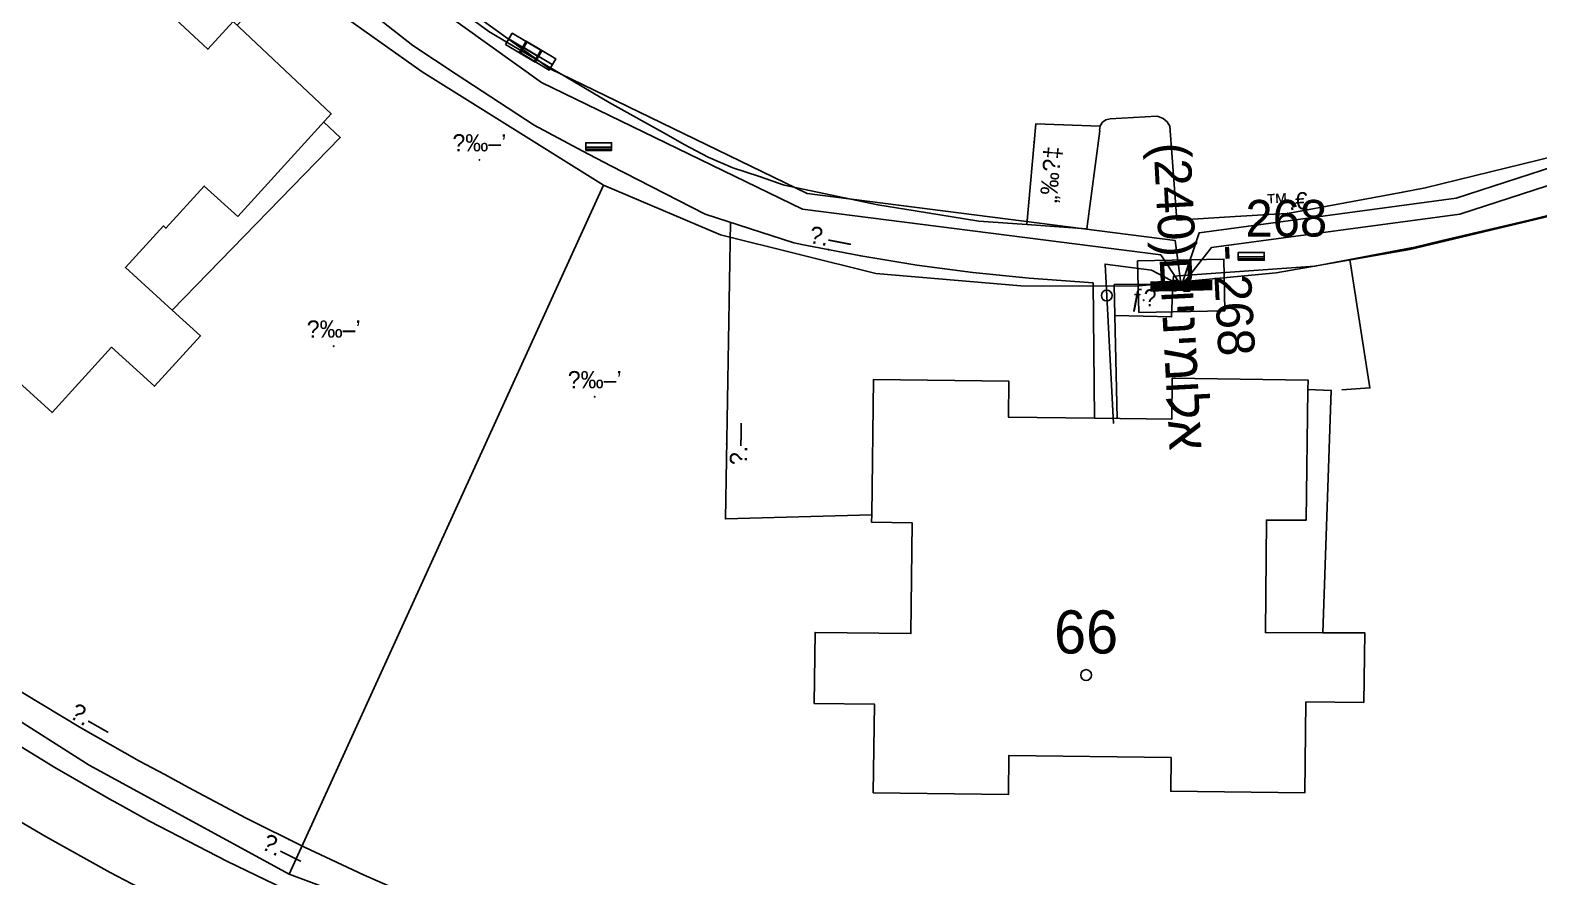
# Model space of a CAD drawing. Header units: metres. Extents: x 218299 to 220222, y 572714 to 574340.
# Drawn here: x 219449.9 to 219519.9, y 573655.2 to 573694.5 of the extents above; entities that cross this region are included whole.
import ezdxf
from ezdxf.enums import TextEntityAlignment as Align

# ---------------------------------------------------------------- set-up
doc = ezdxf.new("R2010")
doc.units = ezdxf.units.M
doc.header["$MEASUREMENT"] = 0
for name, color, linetype in [('1602', 44, 'Continuous'), ('1603', 44, 'Continuous'), ('6091', 102, 'CABLEUNDEXIST03'), ('6151', 102, 'CABLEUNDEXIST03'), ('6241', 7, 'Continuous'), ('6910', 102, 'Continuous'), ('A_POINTS', 2, 'Continuous'), ('M2200', 253, 'Continuous'), ('M2401', 7, 'Continuous'), ('M2404', 7, 'Continuous'), ('M2407', 253, 'Continuous'), ('M2412', 253, 'Continuous'), ('M2430', 253, 'Continuous'), ('M2601', 253, 'Continuous'), ('M2605', 253, 'Continuous'), ('M2804', 253, 'Continuous'), ('M4903', 253, 'Continuous'), ('M5202', 253, 'Continuous')]:
    doc.layers.add(name, color=color, linetype=linetype)
doc.styles.add('HEBTXT', font='HEBTXT')
doc.styles.add('MAVAT_HEBTXT', font='HEBTXT')
doc.linetypes.add('CABLEUNDEXIST03', pattern='A,3.5,[222,elecad.shx,S=0.01,R=0,X=0,Y=0],1.5', length=5)

# ---------------------------------------------------------------- blocks, each defined once
blk = doc.blocks.new('6910')
at = {"layer": 'A_POINTS'}
blk.add_circle((0, 0), 0.25, dxfattribs=at)
at = {"color": 0, "style": 'HEBTXT', "flags": 1}
blk.add_attdef('CODE', (-2.918, 6.399), '', height=1.7, dxfattribs=at)
at = {"color": 0, "style": 'HEBTXT'}
for tag, p in [('PATH', (0.169, 4.708)), ('HTCH', (0.169, 2.708))]:
    blk.add_attdef(tag, text='', height=1.7, dxfattribs=at).set_placement(p, align=Align.MIDDLE_CENTER)
blk = doc.blocks.new('6241')
at = {"color": 0}
blk.add_lwpolyline([(-2, -1.2), (2, -1.2), (2, 1.2), (-2, 1.2)], close=True, dxfattribs=at)
blk.add_lwpolyline([(-2, -1.2), (2, -1.2), (2, 1.2), (-2, 1.2)], close=True, dxfattribs=at)
at = {"color": 0, "const_width": 0.48}
blk.add_lwpolyline([(-1.44, 0), (1.44, 0)], dxfattribs=at)
blk.add_lwpolyline([(-1.44, 0), (1.44, 0)], dxfattribs=at)
at = {"color": 0, "style": 'HEBTXT'}
blk.add_attdef('PIL_NAME', (2.42, 1.776), '', height=1.7, dxfattribs=at)
at = {"color": 0, "style": 'HEBTXT', "flags": 1}
for tag, p in [('TYPE', (2.43, -0.61)), ('MAP_TYPE', (2.423, -2.677))]:
    blk.add_attdef(tag, p, '', height=1.7, dxfattribs=at)
blk = doc.blocks.new('1603')
at = {"layer": 'A_POINTS'}
blk.add_circle((0, 0), 0.25, dxfattribs=at)
at = {"color": 0, "style": 'HEBTXT'}
blk.add_attdef('PARCEL_NUM', text='', height=2, dxfattribs=at).set_placement((0, 1), align=Align.CENTER)
at = {"color": 0, "style": 'HEBTXT', "flags": 1}
blk.add_attdef('LOT_NUM', text='', height=2, dxfattribs=at).set_placement((0, -2.5), align=Align.CENTER)
blk = doc.blocks.new('M2804')
blk.add_circle((0, 0), 0.025)
at = {"style": 'MAVAT_HEBTXT'}
blk.add_attdef('NAME', text='', height=0.8, dxfattribs=at).set_placement((0, 1.59), align=Align.MIDDLE)
blk = doc.blocks.new('M5202')
blk.add_lwpolyline([(-2, -0.53), (2, -0.53), (2, 0.67), (-2, 0.67)], close=True)
for points in [[(-2, 0), (2, 0)], [(-2, -0.33), (2, -0.33)]]:
    blk.add_lwpolyline(points)
at = {"style": 'MAVAT_HEBTXT', "flags": 1}
for tag, p in [('MARK', (0, 1.92)), ('HEIGHT', (0, -1.78)), ('NAME', (0, -4.35))]:
    blk.add_attdef(tag, text='', height=0.8, dxfattribs=at).set_placement(p, align=Align.MIDDLE)
blk = doc.blocks.new('M2404')
blk.add_circle((0, 0), 0.025)
at = {"style": 'MAVAT_HEBTXT'}
blk.add_attdef('NAME', text='', height=0.8, dxfattribs=at).set_placement((0, 1.59), align=Align.MIDDLE)
blk = doc.blocks.new('M2412')
blk.add_circle((0, 0), 0.025)
at = {"style": 'MAVAT_HEBTXT'}
blk.add_attdef('NAME', text='', height=0.8, dxfattribs=at).set_placement((0, 1.59), align=Align.MIDDLE)
blk = doc.blocks.new('M2430')
blk.add_circle((0, 0), 0.025)
at = {"style": 'MAVAT_HEBTXT'}
blk.add_attdef('NAME', text='', height=0.8, dxfattribs=at).set_placement((0, 1.25), align=Align.MIDDLE)
blk = doc.blocks.new('M2605')
blk.add_circle((0, 0), 0.025)
at = {"style": 'MAVAT_HEBTXT'}
blk.add_attdef('NAME', text='', height=0.8, dxfattribs=at).set_placement((0, 1.59), align=Align.MIDDLE)
blk = doc.blocks.new('M4903')
blk.add_lwpolyline([(-1.6, -0.59), (1.6, -0.59), (1.6, 0.62), (-1.6, 0.62)], close=True)
for points in [[(-1.57, 0), (1.57, 0)], [(0, 0.62), (0, -0.59)]]:
    blk.add_lwpolyline(points)
at = {"style": 'MAVAT_HEBTXT', "flags": 1}
for tag, p in [('MARK', (0, 1.87)), ('IL', (0, -6.97))]:
    blk.add_attdef(tag, text='', height=0.8, dxfattribs=at).set_placement(p, align=Align.MIDDLE)
at = {"style": 'MAVAT_HEBTXT'}
for tag, p in [('HEIGHT', (0, -1.84)), ('NAME', (0, -4.41))]:
    blk.add_attdef(tag, text='', height=0.8, dxfattribs=at).set_placement(p, align=Align.MIDDLE)
blk = doc.blocks.new('111')
at = {"layer": 'M2200'}
blk.add_polyline3d([(219449.291, 573704.354, 615.705), (219453.881, 573700.109, 615.705), (219452.635, 573698.751, 615.742), (219458.18, 573693.59, 615.705), (219459.35, 573694.877, 615.78), (219463.908, 573690.59, 615.78), (219459.564, 573685.83, 615.78), (219458.011, 573687.241, 615.78), (219456.233, 573685.286, 613.68), (219456.116, 573685.392, 613.68), (219454.355, 573683.455, 615.78), (219456.529, 573681.478, 615.78), (219457.831, 573680.295, 615.78), (219455.699, 573677.95, 615.78), (219453.708, 573679.761, 615.78), (219450.95, 573676.728, 615.78), (219446.317, 573680.941, 615.78)], dxfattribs=at)
blk.add_polyline3d([(219509.131, 573663.309, 616.905), (219509.077, 573659.074, 616.905), (219502.855, 573659.154, 616.905), (219502.875, 573660.72, 616.905), (219495.349, 573660.817, 616.905), (219495.326, 573659.003, 616.905), (219489.057, 573659.084, 616.905), (219489.11, 573663.198, 616.905), (219486.31, 573663.234, 616.905), (219486.352, 573666.528, 616.905), (219490.8, 573666.471, 616.905), (219490.866, 573671.611, 616.905), (219488.979, 573671.635, 616.905), (219488.984, 573671.977, 616.905), (219489.065, 573678.263, 616.905), (219495.352, 573678.181, 616.905), (219495.331, 573676.514, 616.905), (219499.313, 573676.463, 616.905), (219502.902, 573676.416, 616.905), (219502.927, 573678.319, 616.905), (219509.232, 573678.237, 616.905), (219509.226, 573677.792, 616.905), (219509.148, 573671.738, 616.905), (219507.297, 573671.739, 616.905), (219507.253, 573666.516, 616.905), (219509.908, 573666.513, 616.905), (219511.858, 573666.51, 616.905), (219511.816, 573663.274, 616.905), (219509.131, 573663.309, 616.905)], close=True, dxfattribs=at)
at = {"layer": 'M2401'}
for points in [[(219447.742, 573658.755, 592.209), (219450.674, 573657.037, 592.209), (219453.645, 573655.388, 592.209), (219456.655, 573653.81, 592.209)], [(219520.729, 573688.641, 592.209), (219514.668, 573687.155, 592.209), (219513.62, 573686.961, 592.209), (219508.27, 573685.967, 592.209), (219507.666, 573685.933, 592.209), (219505.847, 573685.829, 592.209), (219503.145, 573685.659, 592.209), (219502.809, 573690.017, 592.209), (219502.687, 573690.226, 592.209), (219502.505, 573690.384, 592.209), (219502.281, 573690.473, 592.209), (219502.213, 573690.485, 592.209), (219500.047, 573690.357, 592.209), (219499.853, 573690.315, 592.209), (219499.692, 573690.2, 592.209), (219499.588, 573690.031, 592.209), (219499.586, 573690.014, 592.209), (219499.559, 573689.834, 592.209), (219499.562, 573689.804, 592.209), (219498.957, 573685.252, 592.209), (219496.185, 573685.454, 592.209), (219493.948, 573685.618, 592.209), (219490.997, 573686.099, 592.209), (219489.27, 573686.368, 592.209), (219484.927, 573687.281, 592.209), (219483.769, 573687.684, 592.209), (219482.539, 573688.08, 592.209), (219481.392, 573688.587, 592.209), (219480.278, 573689.164, 592.209), (219479.557, 573689.585, 592.209), (219476.803, 573691.125, 592.209), (219476.461, 573691.327, 592.209), (219474.707, 573692.362, 592.209), (219472.095, 573693.895, 592.209), (219471.213, 573694.412, 592.209), (219466.373, 573697.977, 592.209)]]:
    blk.add_polyline3d(points, dxfattribs=at)
at = {"layer": 'M2404'}
for points in [[(219447.742, 573658.755, 592.209), (219450.674, 573657.037, 592.209), (219453.645, 573655.388, 592.209), (219456.655, 573653.81, 592.209)], [(219520.729, 573688.641, 592.209), (219514.668, 573687.155, 592.209), (219513.62, 573686.961, 592.209), (219508.27, 573685.967, 592.209), (219507.666, 573685.933, 592.209), (219505.847, 573685.829, 592.209), (219503.145, 573685.659, 592.209), (219502.809, 573690.017, 592.209), (219502.687, 573690.226, 592.209), (219502.505, 573690.384, 592.209), (219502.281, 573690.473, 592.209), (219502.213, 573690.485, 592.209), (219500.047, 573690.357, 592.209), (219499.853, 573690.315, 592.209), (219499.692, 573690.2, 592.209), (219499.588, 573690.031, 592.209), (219499.586, 573690.014, 592.209), (219499.559, 573689.834, 592.209), (219499.562, 573689.804, 592.209), (219498.957, 573685.252, 592.209), (219496.185, 573685.454, 592.209), (219493.948, 573685.618, 592.209), (219490.997, 573686.099, 592.209), (219489.27, 573686.368, 592.209), (219484.927, 573687.281, 592.209), (219483.769, 573687.684, 592.209), (219482.539, 573688.08, 592.209), (219481.392, 573688.587, 592.209), (219480.278, 573689.164, 592.209), (219479.557, 573689.585, 592.209), (219476.803, 573691.125, 592.209), (219476.461, 573691.327, 592.209), (219474.707, 573692.362, 592.209), (219472.095, 573693.895, 592.209), (219471.213, 573694.412, 592.209), (219466.373, 573697.977, 592.209)]]:
    blk.add_polyline3d(points, dxfattribs=at)
at = {"layer": 'M2407'}
for points in [[(219456.529, 573681.478, 592.47), (219464.318, 573689.49, 592.77), (219463.56, 573690.208, 592.77)], [(219499.252, 573682.755, 594.405), (219499.313, 573676.463, 594.405)], [(219500.235, 573682.671, 594.405), (219500.265, 573681.24, 594.405), (219500.368, 573676.449, 594.405)], [(219509.226, 573677.792, 593.97), (219510.307, 573677.76, 593.97), (219509.908, 573666.513, 593.82)]]:
    blk.add_polyline3d(points, dxfattribs=at)
at = {"layer": 'M2412'}
blk.add_polyline3d([(219500.235, 573682.671, 594.405), (219502.96, 573682.685, 594.405), (219502.9, 573681.17, 593.805), (219500.265, 573681.24, 593.805)], close=True, dxfattribs=at)
at = {"layer": 'M2430'}
blk.add_polyline3d([(219499.586, 573690.014, 594.169), (219496.595, 573690.128, 594.169), (219496.185, 573685.454, 594.169)], dxfattribs=at)
at = {"layer": 'M2601'}
for points in [[(219511.161, 573683.832, 595.02), (219511.457, 573681.953, 595.02)], [(219511.457, 573681.953, 595.02), (219512.1, 573677.874, 595.02), (219510.804, 573677.781, 595.02)], [(219448.913, 573661.589, 590.374), (219451.078, 573660.258, 590.43), (219453.704, 573658.741, 590.519), (219453.704, 573658.741, 590.519), (219453.826, 573658.674, 590.524)], [(219453.826, 573658.674, 590.524), (219455.476, 573657.771, 590.593), (219455.476, 573657.771, 590.593), (219459.065, 573655.903, 590.73), (219459.065, 573655.903, 590.73), (219460.88, 573655.029, 590.784), (219462.695, 573654.155, 590.837), (219462.695, 573654.155, 590.837), (219465.147, 573653.064, 590.905), (219467.635, 573652.046, 590.968), (219470.122, 573651.027, 591.03), (219474.364, 573649.432, 591.123), (219476.496, 573648.679, 591.166), (219479.715, 573647.613, 591.23), (219482.963, 573646.633, 591.296), (219484.6, 573646.178, 591.33), (219489.646, 573644.877, 591.488), (219492.181, 573644.287, 591.57), (219496.007, 573643.515, 591.63), (219505.256, 573641.848, 591.63)]]:
    blk.add_polyline3d(points, dxfattribs=at)
at = {"layer": 'M2605'}
for points in [[(219469.708, 573692.44, 593.463), (219467.691, 573693.766, 593.355), (219464.824, 573696.02, 593.355), (219462.407, 573697.778, 593.355), (219459.535, 573694.703, 593.355)], [(219475.546, 573688.882, 593.655), (219473.314, 573690.071, 593.655), (219469.708, 573692.44, 593.463)], [(219499.252, 573682.755, 594.405), (219496.295, 573682.971, 594.298), (219493.679, 573683.235, 594.201), (219491.072, 573683.577, 594.113), (219488.477, 573683.998, 594.036), (219485.895, 573684.498, 593.968), (219485.362, 573684.611, 593.955), (219481.25, 573685.939, 593.955), (219476.875, 573688.174, 593.655), (219475.546, 573688.882, 593.655)], [(219522.778, 573686.523, 595.262), (219521.366, 573686.128, 595.225), (219519.545, 573685.672, 595.155), (219519.482, 573685.657, 595.153)], [(219488.984, 573671.977, 593.67), (219482.194, 573671.794, 593.67), (219482.427, 573685.559, 593.67)], [(219519.482, 573685.657, 595.153), (219515.448, 573684.708, 595.055)], [(219507.359, 573683.372, 594.705), (219509.546, 573683.527, 594.78), (219511.161, 573683.832, 594.867), (219514.01, 573684.37, 595.02)], [(219514.184, 573684.411, 595.024), (219514.01, 573684.37, 595.02)], [(219515.448, 573684.708, 595.055), (219514.184, 573684.411, 595.024)], [(219502.96, 573682.685, 594.405), (219502.99, 573683.061, 594.555), (219507.359, 573683.372, 594.705)], [(219448.873, 573664.174, 590.719), (219449.596, 573663.715, 590.731), (219452.284, 573662.102, 590.752), (219455.011, 573660.554, 590.75), (219456.175, 573659.928, 590.739)], [(219456.175, 573659.928, 590.739), (219457.278, 573659.333, 590.73), (219459.951, 573657.909, 590.852), (219462.66, 573656.555, 590.963), (219465.405, 573655.272, 591.063), (219467.802, 573654.226, 591.139)]]:
    blk.add_polyline3d(points, dxfattribs=at)
at = {"layer": 'M2404'}
ref = blk.add_blockref('M2404', (219508.27, 573685.967), dxfattribs=dict(at, xscale=0.5, yscale=0.5, zscale=0.5))
ref.add_attrib('NAME', '™.€', dxfattribs={"layer": '0', "height": 0.8, "rotation": 3.25478, "style": 'MAVAT_HEBTXT'}).set_placement((219508.239, 573686.516), align=Align.MIDDLE)
at = {"layer": 'M2412'}
ref = blk.add_blockref('M2412', (219501.603, 573681.945), dxfattribs=dict(at, xscale=0.5, yscale=0.5, zscale=0.5, rotation=332.8744158835096))
ref.add_attrib('NAME', 'ƒ\x8e', dxfattribs={"layer": '0', "height": 0.8, "rotation": 359.30064, "style": 'MAVAT_HEBTXT'}).set_placement((219501.603, 573681.945), align=Align.MIDDLE)
at = {"layer": 'M2430'}
ref = blk.add_blockref('M2430', (219496.521, 573689.282), dxfattribs=dict(at, xscale=0.5, yscale=0.5, zscale=0.5))
ref.add_attrib('NAME', '„‰\x90‡', dxfattribs={"layer": '0', "height": 0.8, "rotation": 84.98177, "style": 'MAVAT_HEBTXT'}).set_placement((219497.336, 573687.778), align=Align.MIDDLE)
at = {"layer": 'M2605'}
ref = blk.add_blockref('M2605', (219486.972, 573684.289), dxfattribs=dict(at, xscale=0.5, yscale=0.5, zscale=0.5))
ref.add_attrib('NAME', '\x9a.—', dxfattribs={"layer": '0', "height": 0.8, "rotation": 349.05241, "style": 'MAVAT_HEBTXT'}).set_placement((219487.077, 573684.829), align=Align.MIDDLE)
ref = blk.add_blockref('M2605', (219482.253, 573675.281), dxfattribs=dict(at, xscale=0.5, yscale=0.5, zscale=0.5))
ref.add_attrib('NAME', '\x9a.—', dxfattribs={"layer": '0', "height": 0.8, "rotation": 89.03213, "style": 'MAVAT_HEBTXT'}).set_placement((219482.803, 573675.272), align=Align.MIDDLE)
ref = blk.add_blockref('M2605', (219452.487, 573661.987), dxfattribs=dict(at, xscale=0.5, yscale=0.5, zscale=0.5))
ref.add_attrib('NAME', '\x9a.—', dxfattribs={"layer": '0', "height": 0.8, "rotation": 330.42388, "style": 'MAVAT_HEBTXT'}).set_placement((219452.758, 573662.465), align=Align.MIDDLE)
ref = blk.add_blockref('M2605', (219461.915, 573656.927), dxfattribs=dict(at, xscale=0.5, yscale=0.5, zscale=0.5))
ref.add_attrib('NAME', '\x9a.—', dxfattribs={"layer": '0', "height": 0.8, "rotation": 333.44387, "style": 'MAVAT_HEBTXT'}).set_placement((219461.669, 573656.435), align=Align.MIDDLE)
at = {"layer": 'M2804'}
ref = blk.add_blockref('M2804', (219470.777, 573688.455, 602.407), dxfattribs=dict(at, xscale=0.5, yscale=0.5, zscale=0.5))
ref.add_attrib('NAME', '\x8d‰–’', dxfattribs={"layer": '0', "height": 0.8, "style": 'MAVAT_HEBTXT'}).set_placement((219470.777, 573689.251, 602.407), align=Align.MIDDLE)
ref = blk.add_blockref('M2804', (219464.018, 573679.811, 601.807), dxfattribs=dict(at, xscale=0.5, yscale=0.5, zscale=0.5))
ref.add_attrib('NAME', '\x8d‰–’', dxfattribs={"layer": '0', "height": 0.8, "style": 'MAVAT_HEBTXT'}).set_placement((219464.018, 573680.607, 601.807), align=Align.MIDDLE)
ref = blk.add_blockref('M2804', (219476.128, 573677.463, 601.807), dxfattribs=dict(at, xscale=0.5, yscale=0.5, zscale=0.5))
ref.add_attrib('NAME', '\x8d‰–’', dxfattribs={"layer": '0', "height": 0.8, "style": 'MAVAT_HEBTXT'}).set_placement((219476.128, 573678.258, 601.807), align=Align.MIDDLE)
at = {"layer": 'M4903'}
for p, xscale, yscale, zscale, rotation in [((219472.829, 573693.655, 593.372), 0.4999999999999998, 0.4999999999999998, 0.4999999999999998, 329.330384048385), ((219473.482, 573693.29, 593.377), 0.5, 0.5, 0.5, 329.1100561170233)]:
    blk.add_blockref('M4903', p, dxfattribs=dict(at, xscale=xscale, yscale=yscale, zscale=zscale, rotation=rotation))
at = {"layer": 'M5202', "xscale": 0.3, "yscale": 0.3, "zscale": 0.3}
for p in [(219476.312, 573689.052, 593.719), (219506.593, 573683.958, 594.544)]:
    blk.add_blockref('M5202', p, dxfattribs=at)

msp = doc.modelspace()

# ---------------------------------------------------------------- linework, layer by layer
at = {"layer": '1602'}
for points in [[(219618.6079, 573724.7608), (219611.4311, 573727.6537), (219586.1105, 573718.1395), (219591.054, 573704.886), (219605.8271, 573710.2044), (219614.2787, 573688.1647), (219591.283, 573680.0418), (219588.7272, 573679.0955), (219577.7062, 573709.0683), (219531.1036, 573689.4197), (219523.5954, 573686.6037), (219513.9521, 573684.2982), (219507.7423, 573683.2074), (219501.2227, 573682.5977), (219495.904, 573682.6037), (219489.1658, 573683.188), (219481.9709, 573684.97), (219476.5311, 573687.2794), (219468.1228, 573692.538), (219464.1993, 573695.3342), (219456.1396, 573702.4918), (219448.3386, 573710.9056)], [(219443.2442, 573666.3506), (219452.6743, 573660.3693), (219461.9589, 573655.2999), (219474.5029, 573650.6115), (219488.643, 573646.3371), (219500.2784, 573644.2458), (219503.4867, 573646.2577), (219515.2222, 573645.4345), (219532.0545, 573645.5962), (219542.8005, 573647.373), (219556.9025, 573650.48), (219571.18, 573654.6159), (219571.1032, 573654.7758), (219589.9512, 573661.6955), (219594.1938, 573663.8496), (219597.4088, 573661.4171), (219625.8736, 573672.1415), (219636.1448, 573675.7508), (219646.8862, 573680.0331), (219665.3861, 573686.8189), (219700.5196, 573699.6379), (219704.1937, 573701.0075), (219770.641, 573725.4169)]]:
    msp.add_lwpolyline(points, dxfattribs=at)
for points in [[(219418.9035, 573687.6484), (219421.0971, 573700.4351), (219424.1091, 573700.1486), (219431.5455, 573708.2831), (219435.1026, 573707.353), (219443.3422, 573716.065), (219444.5353, 573716.2046), (219448.3386, 573710.9056), (219456.1396, 573702.4918), (219464.1993, 573695.3342), (219468.1228, 573692.538), (219476.5311, 573687.2794), (219461.9589, 573655.2999), (219452.6743, 573660.3693), (219443.2442, 573666.3506), (219428.2724, 573678.019), (219423.6618, 573682.4929)], [(219523.5954, 573686.6037), (219532.0545, 573645.5962), (219515.2222, 573645.4345), (219503.4867, 573646.2577), (219500.2784, 573644.2458), (219488.643, 573646.3371), (219474.5029, 573650.6115), (219461.9589, 573655.2999), (219476.5311, 573687.2794), (219481.9709, 573684.97), (219489.1658, 573683.188), (219495.904, 573682.6037), (219501.2227, 573682.5977), (219507.7423, 573683.2074), (219513.9521, 573684.2982)]]:
    msp.add_lwpolyline(points, close=True, dxfattribs=at)
at = {"layer": '6091'}
msp.add_lwpolyline([(219503.3133, 573682.4911), (219503.3152, 573682.4131), (219503.0477, 573682.4165), (219503.057, 573682.755), (219503.321, 573682.7562), (219503.314, 573682.8611), (219503.0599, 573684.7151), (219485.983, 573686.9006), (219474.0378, 573692.6997), (219464.4477, 573699.5915), (219453.9111, 573709.5426), (219448.5277, 573716.4345), (219441.9659, 573727.1922), (219440.0126, 573732.1088), (219438.9187, 573740.2614), (219438.9187, 573752.7843), (219439.6776, 573755.4167), (219439.642, 573755.4435), (219439.5035, 573755.4462), (219439.5051, 573755.5467)], dxfattribs=at)
at = {"layer": '6151'}
for points in [[(219503.4533, 573682.4911), (219503.4548, 573682.3689), (219503.7362, 573682.3689), (219503.7292, 573682.8573), (219503.4329, 573682.8611), (219504.1808, 573685.0705), (219516.0981, 573686.6759), (219526.4082, 573690.02), (219529.8896, 573691.3581), (219515.8302, 573730.4209), (219508.7336, 573727.7456)], [(219455.7834, 573695.3052), (219461.2092, 573701.6184), (219463.9692, 573699.0118), (219473.6524, 573692.0531), (219485.7659, 573686.1722), (219502.3948, 573684.044), (219503.1819, 573682.8611), (219503.0198, 573682.8608), (219503.0093, 573682.3758), (219503.1058, 573682.3767), (219503.1033, 573682.4911)], [(219503.5233, 573682.4911), (219503.5234, 573682.4072), (219503.6932, 573682.4084), (219503.699, 573682.8259), (219503.5423, 573682.8271), (219503.5442, 573682.8611), (219504.742, 573684.3894), (219516.2652, 573685.9416), (219526.6586, 573689.3127), (219530.8438, 573690.9214), (219541.6729, 573695.2376), (219549.7062, 573698.4483), (219553.8572, 573686.542)], [(219500.1996, 573676.2266), (219499.811, 573683.6186), (219501.9601, 573683.3436), (219502.8745, 573682.8611), (219503.6653, 573682.7899), (219503.6641, 573682.4317), (219503.592, 573682.4352), (219503.5933, 573682.4911)]]:
    msp.add_lwpolyline(points, dxfattribs=at)

# ---------------------------------------------------------------- block references
msp.add_blockref('111', (0, 0))
at = {"layer": '1603'}
msp.add_blockref('1603', (219498.9304, 573664.5475), dxfattribs=at).add_auto_attribs({'PARCEL_NUM': '66'})
at = {"layer": '6241'}
ref = msp.add_blockref('6241', (219503.3483, 573682.6111), dxfattribs=dict(at, rotation=1.269999999999608))
ref.add_attrib('PIL_NAME', '268', (219506.3231, 573684.8981), dxfattribs={"layer": '0', "color": 0, "height": 1.7, "style": 'HEBTXT'})
at = {"layer": '6910'}
ref = msp.add_blockref('6910', (219499.8877, 573682.1599), dxfattribs=dict(at, rotation=273.0093))
ref.add_attrib('PATH', ' - 268', dxfattribs={"layer": '0', "color": 0, "height": 1.7, "rotation": 273.0093, "style": 'HEBTXT'}).set_placement((219505.7757, 573682.2584), align=Align.MIDDLE_CENTER)
ref.add_attrib('HTCH', '(240)םוינימולא', dxfattribs={"layer": '0', "color": 0, "height": 1.7, "rotation": 273.0093, "style": 'HEBTXT'}).set_placement((219503.2792, 573682.1272), align=Align.MIDDLE_CENTER)

doc.saveas('drawing.dxf')
